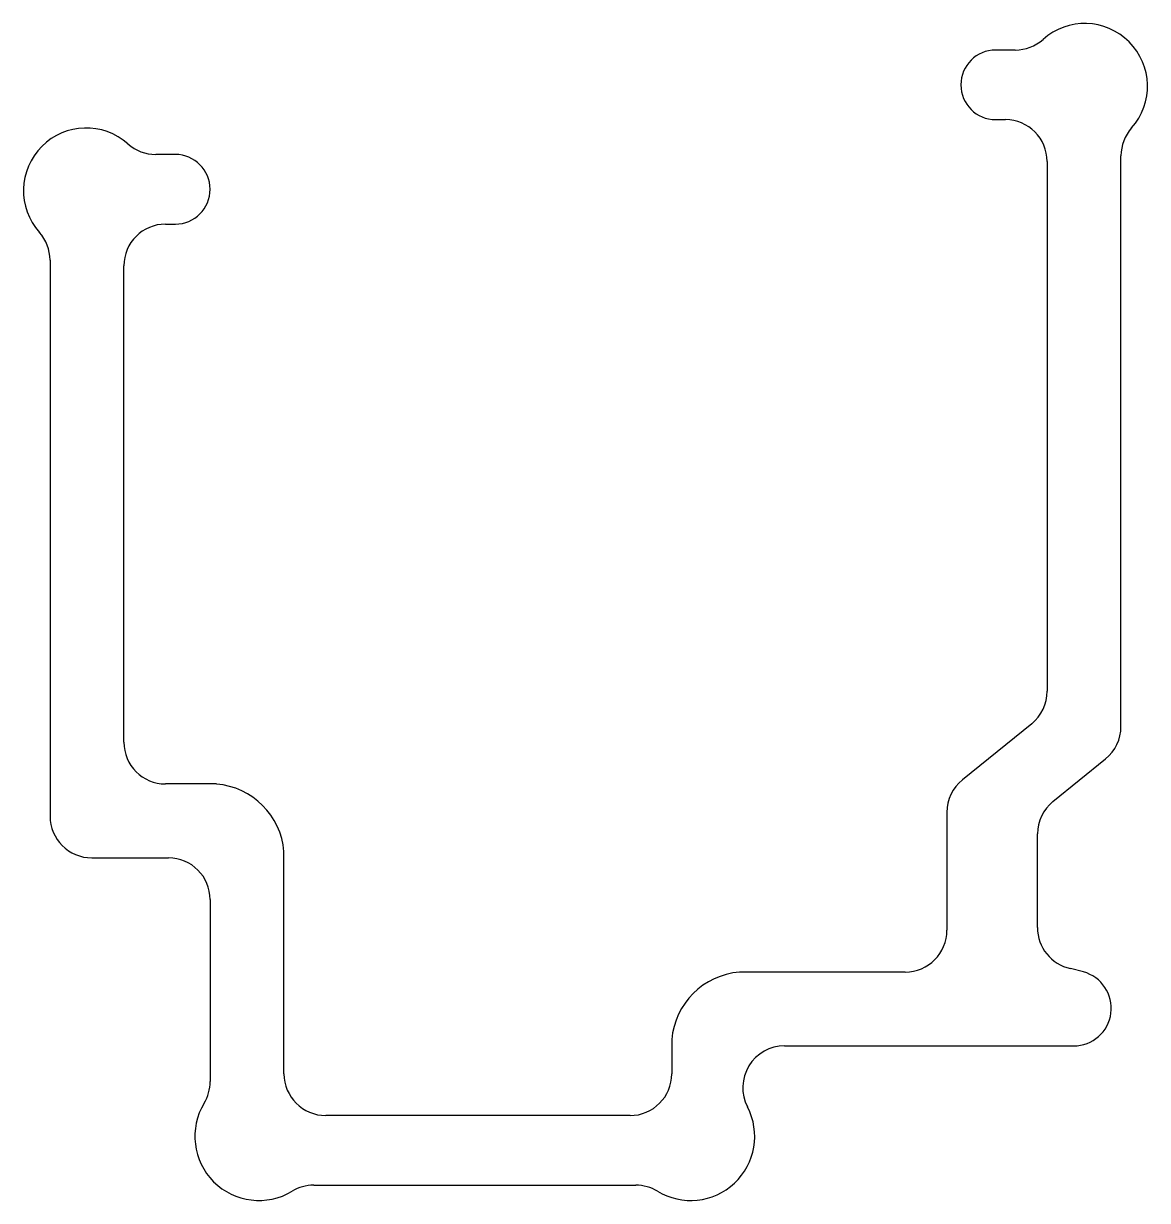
# Model space of a CAD drawing. Extents: x -8.5 to 12, y 6.6 to 28.1.
import ezdxf

# ---------------------------------------------------------------- set-up
doc = ezdxf.new("R2010")
doc.units = 0
doc.layers.get('0').update_dxf_attribs({"linetype": 'CONTINUOUS'})

msp = doc.modelspace()

# ---------------------------------------------------------------- linework, layer by layer
for p, q in [((9.598, 27.595), (9.239, 27.595)), ((9.239, 26.325), (9.417, 26.325)), ((-5.721, 25.69), (-6.08, 25.69)), ((10.179, 25.563), (10.179, 15.901)), ((11.525, 15.259), (11.525, 25.668)), ((-5.899, 24.42), (-5.721, 24.42)), ((-8.007, 23.763), (-8.007, 13.625)), ((-6.661, 14.972), (-6.661, 23.658)), ((9.897, 15.309), (8.633, 14.285)), ((10.284, 13.89), (11.243, 14.667)), ((-4.972, 14.21), (-5.899, 14.21)), ((8.35, 13.693), (8.35, 11.543)), ((10.001, 11.591), (10.001, 13.298)), ((-3.74, 8.926), (-3.74, 12.978)), ((-7.245, 12.863), (-5.848, 12.863)), ((-5.086, 12.101), (-5.086, 8.784)), ((7.588, 10.781), (4.565, 10.781)), ((10.839, 10.783), (10.604, 10.846)), ((3.333, 9.549), (3.333, 8.926)), ((5.39, 9.434), (10.662, 9.434)), ((2.571, 8.164), (-2.978, 8.164)), ((-3.197, 6.894), (2.676, 6.894))]:
    msp.add_line(p, q)
for centre, radius, start, end in [((10.865, 26.935), 1.143, 318.3025, 131.6975), ((9.598, 28.357), 0.762, 270, 311.6975), ((9.239, 26.96), 0.635, 90, 270), ((9.417, 25.563), 0.762, 360, 90), ((-7.347, 25.03), 1.143, 48.3025, 221.6975), ((12.287, 25.668), 0.762, 138.3025, 180), ((-6.08, 26.452), 0.762, 228.3025, 270), ((-5.721, 25.055), 0.635, 270, 90), ((-8.769, 23.763), 0.762, 0, 41.6975), ((-5.899, 23.658), 0.762, 90, 180), ((9.417, 15.901), 0.762, 309, 0), ((10.763, 15.259), 0.762, 309, 0), ((-5.899, 14.972), 0.762, 180, 270), ((-5.086, 12.863), 1.351, 4.8531, 85.1469), ((9.112, 13.693), 0.762, 129, 180), ((10.763, 13.298), 0.762, 129, 180), ((-7.245, 13.625), 0.762, 180, 270), ((-5.848, 12.101), 0.762, 0, 90), ((10.763, 11.591), 0.762, 180, 257.9595), ((7.588, 11.543), 0.762, 270, 360), ((4.679, 9.434), 1.351, 94.8531, 175.1469), ((10.662, 10.12), 0.686, 270, 75), ((5.39, 8.672), 0.762, 90, 207.4211), ((-2.978, 8.926), 0.762, 180, 270), ((2.571, 8.926), 0.762, 270, 0), ((-5.848, 8.784), 0.762, 328.7888, 0), ((-4.197, 7.783), 1.168, 148.7888, 301.2112), ((3.677, 7.783), 1.168, 238.7888, 27.4211), ((-3.197, 6.132), 0.762, 90, 121.2112), ((2.676, 6.132), 0.762, 58.7888, 90)]:
    msp.add_arc(centre, radius, start, end)

doc.saveas('drawing.dxf')
